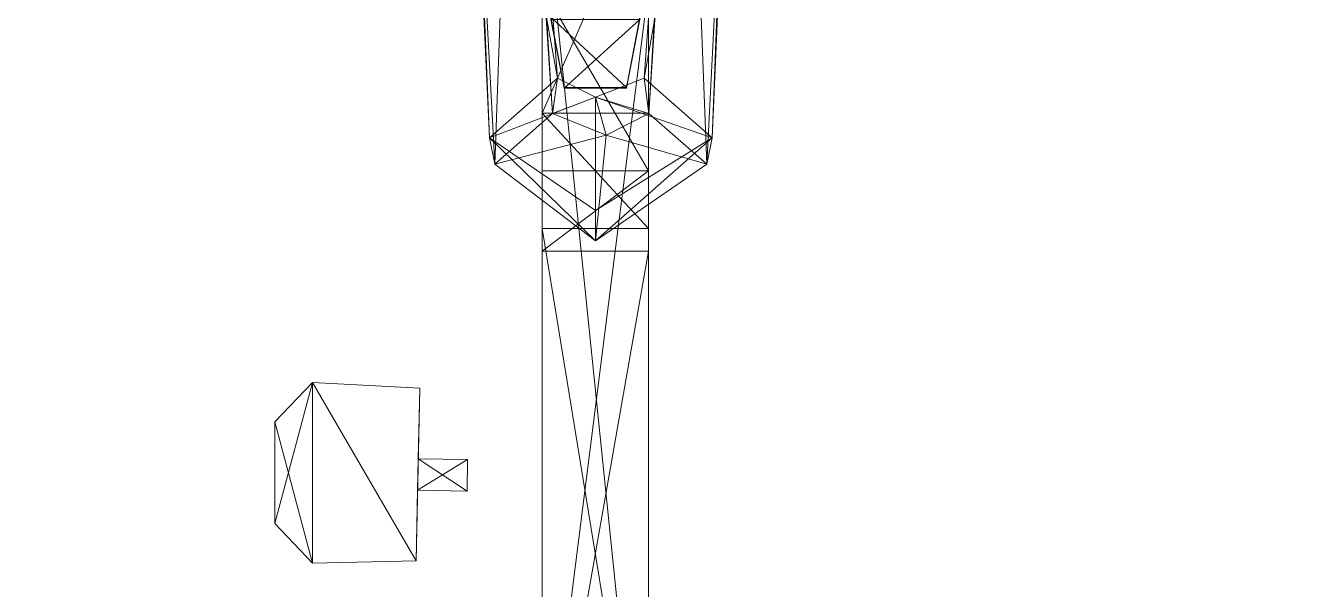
# Model space of a CAD drawing. Header units: millimetres. Extents: x -12003 to 1147, y -4377 to 8802.
# Drawn here: x -7320 to -6605, y 2476 to 2794 of the extents above; entities that cross this region are included whole.
import ezdxf

# ---------------------------------------------------------------- set-up
doc = ezdxf.new("R2010")
doc.units = ezdxf.units.MM
doc.layers.add('A-FLOR', color=192, linetype='Continuous', lineweight=18)
doc.layers.add('L-PLNT', color=71, linetype='Continuous', lineweight=9)

# ---------------------------------------------------------------- blocks, each defined once
blk = doc.blocks.new('Enscape AssetDefinition - Bicycle 002 - Enscape AssetDefinition - Bicycle 002-692012-_3D_')
at = {"layer": 'L-PLNT'}
mesh = blk.add_polyface(dxfattribs=at)
corners = [(-77.18, 89.39, 320.28), (-92.16, 411.29, 302.68), (-74.19, 74.52, 256.76)]
mesh.append_faces([[corners[k] for k in face] for face in [(1, 2, 0)]])
mesh = blk.add_polyface(dxfattribs=at)
corners = [(-62.19, 410.92, 300.7), (-74.19, 74.52, 256.76), (-92.16, 411.29, 302.68)]
mesh.append_faces([[corners[k] for k in face] for face in [(2, 0, 1)]])
mesh = blk.add_polyface(dxfattribs=at)
corners = [(-92.16, 411.29, 302.68), (-77.18, 89.39, 320.28), (-90.07, 404.63, 332.19)]
mesh.append_faces([[corners[k] for k in face] for face in [(0, 1, 2)]])
mesh = blk.add_polyface(dxfattribs=at)
corners = [(-74.19, 74.52, 256.76), (-62.19, 410.92, 300.7), (-41.65, 103.1, 250.19)]
mesh.append_faces([[corners[k] for k in face] for face in [(0, 1, 2)]])
mesh = blk.add_polyface(dxfattribs=at)
corners = [(-60.09, 404.26, 330.22), (-41.65, 103.1, 250.19), (-62.19, 410.92, 300.7)]
mesh.append_faces([[corners[k] for k in face] for face in [(2, 0, 1)]])
mesh = blk.add_polyface(dxfattribs=at)
corners = [(12.64, 103.1, 250.19), (30.21, 404.26, 330.22), (32.3, 410.92, 300.7)]
mesh.append_faces([[corners[k] for k in face] for face in [(0, 1, 2)]])
mesh = blk.add_polyface(dxfattribs=at)
corners = [(32.3, 410.92, 300.7), (45.18, 74.52, 256.76), (12.64, 103.1, 250.19)]
mesh.append_faces([[corners[k] for k in face] for face in [(2, 0, 1)]])
mesh = blk.add_polyface(dxfattribs=at)
corners = [(45.18, 74.52, 256.76), (32.3, 410.92, 300.7), (62.28, 411.29, 302.68)]
mesh.append_faces([[corners[k] for k in face] for face in [(1, 2, 0)]])
mesh = blk.add_polyface(dxfattribs=at)
corners = [(62.28, 411.29, 302.68), (48.17, 89.39, 320.28), (45.18, 74.52, 256.76)]
mesh.append_faces([[corners[k] for k in face] for face in [(2, 0, 1)]])
mesh = blk.add_polyface(dxfattribs=at)
corners = [(48.17, 89.39, 320.28), (62.28, 411.29, 302.68), (60.18, 404.63, 332.19)]
mesh.append_faces([[corners[k] for k in face] for face in [(0, 1, 2)]])
mesh = blk.add_polyface(dxfattribs=at)
corners = [(-38.94, 123.01, 322.15), (-90.07, 404.63, 332.19), (-77.18, 89.39, 320.28)]
mesh.append_faces([[corners[k] for k in face] for face in [(1, 2, 0)]])
mesh = blk.add_polyface(dxfattribs=at)
corners = [(-90.07, 404.63, 332.19), (-38.94, 123.01, 322.15), (-60.09, 404.26, 330.22)]
mesh.append_faces([[corners[k] for k in face] for face in [(0, 1, 2)]])
mesh = blk.add_polyface(dxfattribs=at)
corners = [(-41.65, 103.1, 250.19), (-60.09, 404.26, 330.22), (-38.94, 123.01, 322.15)]
mesh.append_faces([[corners[k] for k in face] for face in [(1, 2, 0)]])
mesh = blk.add_polyface(dxfattribs=at)
corners = [(9.93, 123.01, 322.15), (60.18, 404.63, 332.19), (30.21, 404.26, 330.22)]
mesh.append_faces([[corners[k] for k in face] for face in [(0, 1, 2)]])
mesh = blk.add_polyface(dxfattribs=at)
corners = [(60.18, 404.63, 332.19), (9.93, 123.01, 322.15), (48.17, 89.39, 320.28)]
mesh.append_faces([[corners[k] for k in face] for face in [(1, 2, 0)]])
mesh = blk.add_polyface(dxfattribs=at)
corners = [(30.21, 404.26, 330.22), (12.64, 103.1, 250.19), (9.93, 123.01, 322.15)]
mesh.append_faces([[corners[k] for k in face] for face in [(2, 0, 1)]])
mesh = blk.add_polyface(dxfattribs=at)
corners = [(-47.55, 174.31, 704.83), (-47.55, -344.28, 911.13), (-47.55, 240.18, 733.08)]
mesh.append_faces([[corners[k] for k in face] for face in [(1, 2, 0)]])
mesh = blk.add_polyface(dxfattribs=at)
corners = [(12.45, -344.28, 911.13), (-47.55, 240.18, 733.08), (-47.55, -344.28, 911.13)]
mesh.append_faces([[corners[k] for k in face] for face in [(2, 0, 1)]])
mesh = blk.add_polyface(dxfattribs=at)
corners = [(-47.55, 240.18, 733.08), (-47.55, 70.89, 367.09), (-47.55, 174.31, 704.83)]
mesh.append_faces([[corners[k] for k in face] for face in [(0, 1, 2)]])
mesh = blk.add_polyface(dxfattribs=at)
corners = [(-47.55, 70.89, 367.09), (-47.55, 240.18, 733.08), (-47.55, 103.3, 284.12)]
mesh.append_faces([[corners[k] for k in face] for face in [(1, 2, 0)]])
mesh = blk.add_polyface(dxfattribs=at)
corners = [(-47.55, 103.3, 284.12), (12.45, 240.18, 733.08), (12.45, 103.3, 284.12)]
mesh.append_faces([[corners[k] for k in face] for face in [(0, 1, 2)]])
mesh = blk.add_polyface(dxfattribs=at)
corners = [(12.45, 240.18, 733.08), (-47.55, 103.3, 284.12), (-47.55, 240.18, 733.08)]
mesh.append_faces([[corners[k] for k in face] for face in [(2, 0, 1)]])
mesh = blk.add_polyface(dxfattribs=at)
corners = [(-47.55, 240.18, 733.08), (12.45, -344.28, 911.13), (12.45, 240.18, 733.08)]
mesh.append_faces([[corners[k] for k in face] for face in [(0, 1, 2)]])
mesh = blk.add_polyface(dxfattribs=at)
corners = [(12.45, 240.18, 733.08), (12.45, -299.39, 846.71), (12.45, 174.31, 704.83)]
mesh.append_faces([[corners[k] for k in face] for face in [(1, 2, 0)]])
mesh = blk.add_polyface(dxfattribs=at)
corners = [(12.45, -299.39, 846.71), (12.45, 240.18, 733.08), (12.45, -344.28, 911.13)]
mesh.append_faces([[corners[k] for k in face] for face in [(2, 0, 1)]])
mesh = blk.add_polyface(dxfattribs=at)
corners = [(12.45, 174.31, 704.83), (12.45, 103.3, 284.12), (12.45, 240.18, 733.08)]
mesh.append_faces([[corners[k] for k in face] for face in [(2, 0, 1)]])
mesh = blk.add_polyface(dxfattribs=at)
corners = [(-47.55, -344.28, 911.13), (-47.55, 174.31, 704.83), (-47.55, -299.39, 846.71)]
mesh.append_faces([[corners[k] for k in face] for face in [(0, 1, 2)]])
mesh = blk.add_polyface(dxfattribs=at)
corners = [(12.45, 174.31, 704.83), (-47.55, -299.39, 846.71), (-47.55, 174.31, 704.83)]
mesh.append_faces([[corners[k] for k in face] for face in [(1, 2, 0)]])
mesh = blk.add_polyface(dxfattribs=at)
corners = [(12.45, 70.89, 367.09), (-47.55, 174.31, 704.83), (-47.55, 70.89, 367.09)]
mesh.append_faces([[corners[k] for k in face] for face in [(1, 2, 0)]])
mesh = blk.add_polyface(dxfattribs=at)
corners = [(-47.55, 174.31, 704.83), (12.45, 70.89, 367.09), (12.45, 174.31, 704.83)]
mesh.append_faces([[corners[k] for k in face] for face in [(0, 1, 2)]])
mesh = blk.add_polyface(dxfattribs=at)
corners = [(-47.55, -299.39, 846.71), (12.45, 174.31, 704.83), (12.45, -299.39, 846.71)]
mesh.append_faces([[corners[k] for k in face] for face in [(0, 1, 2)]])
mesh = blk.add_polyface(dxfattribs=at)
corners = [(12.45, 103.3, 284.12), (12.45, 174.31, 704.83), (12.45, 70.89, 367.09)]
mesh.append_faces([[corners[k] for k in face] for face in [(1, 2, 0)]])
mesh = blk.add_polyface(dxfattribs=at)
corners = [(-42.56, 156.06, 956.56), (-42.56, 157.36, 932.12), (-35.15, 117.33, 937.92)]
mesh.append_faces([[corners[k] for k in face] for face in [(1, 2, 0)]])
mesh = blk.add_polyface(dxfattribs=at)
corners = [(-42.56, 157.36, 932.12), (7.47, 157.36, 932.12), (0.06, 117.67, 927.87)]
mesh.append_faces([[corners[k] for k in face] for face in [(0, 1, 2)]])
mesh = blk.add_polyface(dxfattribs=at)
corners = [(-35.15, 117.33, 937.92), (-42.56, 157.36, 932.12), (-35.15, 117.67, 927.87)]
mesh.append_faces([[corners[k] for k in face] for face in [(1, 2, 0)]])
mesh = blk.add_polyface(dxfattribs=at)
corners = [(-42.56, 157.36, 932.12), (0.06, 117.67, 927.87), (-35.15, 117.67, 927.87)]
mesh.append_faces([[corners[k] for k in face] for face in [(0, 1, 2)]])
mesh = blk.add_polyface(dxfattribs=at)
corners = [(7.47, 157.36, 932.12), (7.47, 156.06, 956.56), (0.06, 117.33, 937.92)]
mesh.append_faces([[corners[k] for k in face] for face in [(2, 0, 1)]])
mesh = blk.add_polyface(dxfattribs=at)
corners = [(7.47, 157.36, 932.12), (0.06, 117.33, 937.92), (0.06, 117.67, 927.87)]
mesh.append_faces([[corners[k] for k in face] for face in [(1, 2, 0)]])
mesh = blk.add_polyface(dxfattribs=at)
corners = [(-35.15, 117.33, 937.92), (7.47, 156.06, 956.56), (-42.56, 156.06, 956.56)]
mesh.append_faces([[corners[k] for k in face] for face in [(2, 0, 1)]])
mesh = blk.add_polyface(dxfattribs=at)
corners = [(-35.15, 117.33, 937.92), (0.06, 117.33, 937.92), (7.47, 156.06, 956.56)]
mesh.append_faces([[corners[k] for k in face] for face in [(0, 1, 2)]])
mesh = blk.add_polyface(dxfattribs=at)
corners = [(-38.94, 123.01, 322.15), (-77.18, 89.39, 320.28), (-17.55, 112.2, 321.7)]
mesh.append_faces([[corners[k] for k in face] for face in [(1, 2, 0)]])
mesh = blk.add_polyface(dxfattribs=at)
corners = [(-41.65, 103.1, 250.19), (-38.94, 123.01, 322.15), (-17.55, 112.2, 321.7)]
mesh.append_faces([[corners[k] for k in face] for face in [(0, 1, 2)]])
mesh = blk.add_polyface(dxfattribs=at)
corners = [(12.64, 103.1, 250.19), (-17.55, 112.2, 321.7), (9.93, 123.01, 322.15)]
mesh.append_faces([[corners[k] for k in face] for face in [(1, 2, 0)]])
mesh = blk.add_polyface(dxfattribs=at)
corners = [(-17.55, 112.2, 321.7), (48.17, 89.39, 320.28), (9.93, 123.01, 322.15)]
mesh.append_faces([[corners[k] for k in face] for face in [(0, 1, 2)]])
mesh = blk.add_polyface(dxfattribs=at)
corners = [(-35.15, 117.33, 937.92), (0.06, 117.67, 927.87), (0.06, 117.33, 937.92)]
mesh.append_faces([[corners[k] for k in face] for face in [(0, 1, 2)]])
mesh = blk.add_polyface(dxfattribs=at)
corners = [(-35.15, 117.67, 927.87), (0.06, 117.67, 927.87), (-35.15, 117.33, 937.92)]
mesh.append_faces([[corners[k] for k in face] for face in [(0, 1, 2)]])
mesh = blk.add_polyface(dxfattribs=at)
corners = [(-17.55, 112.2, 321.7), (-77.18, 89.39, 320.28), (-17.55, 48.55, 332.87)]
mesh.append_faces([[corners[k] for k in face] for face in [(1, 2, 0)]])
mesh = blk.add_polyface(dxfattribs=at)
corners = [(-41.65, 103.1, 250.19), (-17.55, 112.2, 321.7), (-11.46, 90.95, 255.41)]
mesh.append_faces([[corners[k] for k in face] for face in [(0, 1, 2)]])
mesh = blk.add_polyface(dxfattribs=at)
corners = [(-17.55, 112.2, 321.7), (12.64, 103.1, 250.19), (-11.46, 90.95, 255.41)]
mesh.append_faces([[corners[k] for k in face] for face in [(0, 1, 2)]])
mesh = blk.add_polyface(dxfattribs=at)
corners = [(-17.55, 48.55, 332.87), (48.17, 89.39, 320.28), (-17.55, 112.2, 321.7)]
mesh.append_faces([[corners[k] for k in face] for face in [(0, 1, 2)]])
mesh = blk.add_polyface(dxfattribs=at)
corners = [(-74.19, 74.52, 256.76), (-41.65, 103.1, 250.19), (-11.46, 90.95, 255.41)]
mesh.append_faces([[corners[k] for k in face] for face in [(0, 1, 2)]])
mesh = blk.add_polyface(dxfattribs=at)
corners = [(-47.55, 103.3, 284.12), (12.45, 103.3, 284.12), (12.45, 38.32, 277.75)]
mesh.append_faces([[corners[k] for k in face] for face in [(0, 1, 2)]])
mesh = blk.add_polyface(dxfattribs=at)
corners = [(-47.55, 103.3, 284.12), (12.45, 38.32, 277.75), (-47.55, 38.32, 277.75)]
mesh.append_faces([[corners[k] for k in face] for face in [(2, 0, 1)]])
mesh = blk.add_polyface(dxfattribs=at)
corners = [(-47.55, 70.89, 367.09), (-47.55, 103.3, 284.12), (-47.55, 38.32, 277.75)]
mesh.append_faces([[corners[k] for k in face] for face in [(1, 2, 0)]])
mesh = blk.add_polyface(dxfattribs=at)
corners = [(45.18, 74.52, 256.76), (-11.46, 90.95, 255.41), (12.64, 103.1, 250.19)]
mesh.append_faces([[corners[k] for k in face] for face in [(1, 2, 0)]])
mesh = blk.add_polyface(dxfattribs=at)
corners = [(12.45, 103.3, 284.12), (12.45, 70.89, 367.09), (12.45, 38.32, 277.75)]
mesh.append_faces([[corners[k] for k in face] for face in [(0, 1, 2)]])
mesh = blk.add_polyface(dxfattribs=at)
corners = [(-77.18, 89.39, 320.28), (-74.19, 74.52, 256.76), (-17.55, 31.39, 275.22)]
mesh.append_faces([[corners[k] for k in face] for face in [(0, 1, 2)]])
mesh = blk.add_polyface(dxfattribs=at)
corners = [(-77.18, 89.39, 320.28), (-17.55, 31.39, 275.22), (-17.55, 48.55, 332.87)]
mesh.append_faces([[corners[k] for k in face] for face in [(0, 1, 2)]])
mesh = blk.add_polyface(dxfattribs=at)
corners = [(-74.19, 74.52, 256.76), (-11.46, 90.95, 255.41), (-17.55, 31.39, 275.22)]
mesh.append_faces([[corners[k] for k in face] for face in [(0, 1, 2)]])
mesh = blk.add_polyface(dxfattribs=at)
corners = [(-11.46, 90.95, 255.41), (45.18, 74.52, 256.76), (-17.55, 31.39, 275.22)]
mesh.append_faces([[corners[k] for k in face] for face in [(2, 0, 1)]])
mesh = blk.add_polyface(dxfattribs=at)
corners = [(48.17, 89.39, 320.28), (-17.55, 31.39, 275.22), (45.18, 74.52, 256.76)]
mesh.append_faces([[corners[k] for k in face] for face in [(1, 2, 0)]])
mesh = blk.add_polyface(dxfattribs=at)
corners = [(-17.55, 31.39, 275.22), (48.17, 89.39, 320.28), (-17.55, 48.55, 332.87)]
mesh.append_faces([[corners[k] for k in face] for face in [(0, 1, 2)]])
mesh = blk.add_polyface(dxfattribs=at)
corners = [(12.45, 70.89, 367.09), (-47.55, 25.62, 371.56), (12.45, 25.62, 371.56)]
mesh.append_faces([[corners[k] for k in face] for face in [(1, 2, 0)]])
mesh = blk.add_polyface(dxfattribs=at)
corners = [(-47.55, 70.89, 367.09), (-47.55, 38.32, 277.75), (-47.55, 25.62, 371.56)]
mesh.append_faces([[corners[k] for k in face] for face in [(0, 1, 2)]])
mesh = blk.add_polyface(dxfattribs=at)
corners = [(12.45, 70.89, 367.09), (-47.55, 70.89, 367.09), (-47.55, 25.62, 371.56)]
mesh.append_faces([[corners[k] for k in face] for face in [(2, 0, 1)]])
mesh = blk.add_polyface(dxfattribs=at)
corners = [(12.45, 38.32, 277.75), (12.45, 70.89, 367.09), (12.45, 25.62, 371.56)]
mesh.append_faces([[corners[k] for k in face] for face in [(1, 2, 0)]])
mesh = blk.add_polyface(dxfattribs=at)
corners = [(-47.55, 25.62, 371.56), (-47.55, 38.32, 277.75), (-47.55, -328.23, 719.53)]
mesh.append_faces([[corners[k] for k in face] for face in [(1, 2, 0)]])
mesh = blk.add_polyface(dxfattribs=at)
corners = [(-47.55, 38.32, 277.75), (12.45, -328.23, 719.53), (-47.55, -328.23, 719.53)]
mesh.append_faces([[corners[k] for k in face] for face in [(2, 0, 1)]])
mesh = blk.add_polyface(dxfattribs=at)
corners = [(-47.55, 38.32, 277.75), (12.45, 38.32, 277.75), (12.45, -328.23, 719.53)]
mesh.append_faces([[corners[k] for k in face] for face in [(0, 1, 2)]])
mesh = blk.add_polyface(dxfattribs=at)
corners = [(12.45, 38.32, 277.75), (12.45, 25.62, 371.56), (12.45, -328.23, 719.53)]
mesh.append_faces([[corners[k] for k in face] for face in [(0, 1, 2)]])
mesh = blk.add_polyface(dxfattribs=at)
corners = [(12.45, 25.62, 371.56), (-47.55, 25.62, 371.56), (-47.55, -315.3, 796.51)]
mesh.append_faces([[corners[k] for k in face] for face in [(2, 0, 1)]])
mesh = blk.add_polyface(dxfattribs=at)
corners = [(-47.55, 25.62, 371.56), (-47.55, -328.23, 719.53), (-47.55, -315.3, 796.51)]
mesh.append_faces([[corners[k] for k in face] for face in [(0, 1, 2)]])
mesh = blk.add_polyface(dxfattribs=at)
corners = [(12.45, 25.62, 371.56), (-47.55, -315.3, 796.51), (12.45, -315.3, 796.51)]
mesh.append_faces([[corners[k] for k in face] for face in [(1, 2, 0)]])
mesh = blk.add_polyface(dxfattribs=at)
corners = [(12.45, -328.23, 719.53), (12.45, 25.62, 371.56), (12.45, -315.3, 796.51)]
mesh.append_faces([[corners[k] for k in face] for face in [(1, 2, 0)]])
mesh = blk.add_polyface(dxfattribs=at)
corners = [(-198.08, -70.59, 273.14), (-176.85, -48.34, 271.07), (-198.08, -127.76, 273.14)]
mesh.append_faces([[corners[k] for k in face] for face in [(0, 1, 2)]])
mesh = blk.add_polyface(dxfattribs=at)
corners = [(-198.08, -127.76, 273.14), (-176.85, -48.34, 271.07), (-176.85, -150.01, 271.07)]
mesh.append_faces([[corners[k] for k in face] for face in [(0, 1, 2)]])
mesh = blk.add_polyface(dxfattribs=at)
corners = [(-198.08, -70.59, 273.14), (-176.85, -48.34, 296.57), (-176.85, -48.34, 271.07)]
mesh.append_faces([[corners[k] for k in face] for face in [(0, 1, 2)]])
mesh = blk.add_polyface(dxfattribs=at)
corners = [(-198.08, -70.59, 294.49), (-176.85, -48.34, 296.57), (-198.08, -70.59, 273.14)]
mesh.append_faces([[corners[k] for k in face] for face in [(0, 1, 2)]])
mesh = blk.add_polyface(dxfattribs=at)
corners = [(-198.08, -70.59, 294.49), (-176.85, -150.01, 296.57), (-176.85, -48.34, 296.57)]
mesh.append_faces([[corners[k] for k in face] for face in [(0, 1, 2)]])
mesh = blk.add_polyface(dxfattribs=at)
corners = [(-176.85, -150.01, 271.07), (-176.85, -48.34, 271.07), (-118.45, -148.74, 271.07)]
mesh.append_faces([[corners[k] for k in face] for face in [(2, 0, 1)]])
mesh = blk.add_polyface(dxfattribs=at)
corners = [(-118.45, -148.74, 271.07), (-176.85, -48.34, 271.07), (-116.48, -51.57, 271.07)]
mesh.append_faces([[corners[k] for k in face] for face in [(2, 0, 1)]])
mesh = blk.add_polyface(dxfattribs=at)
corners = [(-176.85, -48.34, 296.57), (-116.48, -51.57, 271.07), (-176.85, -48.34, 271.07)]
mesh.append_faces([[corners[k] for k in face] for face in [(0, 1, 2)]])
mesh = blk.add_polyface(dxfattribs=at)
corners = [(-116.48, -51.57, 296.57), (-176.85, -48.34, 296.57), (-118.45, -148.74, 296.57)]
mesh.append_faces([[corners[k] for k in face] for face in [(0, 1, 2)]])
mesh = blk.add_polyface(dxfattribs=at)
corners = [(-116.48, -51.57, 296.57), (-116.48, -51.57, 271.07), (-176.85, -48.34, 296.57)]
mesh.append_faces([[corners[k] for k in face] for face in [(2, 0, 1)]])
mesh = blk.add_polyface(dxfattribs=at)
corners = [(-118.45, -148.74, 296.57), (-176.85, -48.34, 296.57), (-176.85, -150.01, 296.57)]
mesh.append_faces([[corners[k] for k in face] for face in [(0, 1, 2)]])
mesh = blk.add_polyface(dxfattribs=at)
corners = [(-117.65, -109.07, 292.73), (-116.48, -51.57, 296.57), (-118.45, -148.74, 296.57)]
mesh.append_faces([[corners[k] for k in face] for face in [(2, 0, 1)]])
mesh = blk.add_polyface(dxfattribs=at)
corners = [(-117.29, -91.25, 274.91), (-118.45, -148.74, 271.07), (-116.48, -51.57, 271.07)]
mesh.append_faces([[corners[k] for k in face] for face in [(1, 2, 0)]])
mesh = blk.add_polyface(dxfattribs=at)
corners = [(-117.29, -91.25, 292.73), (-116.48, -51.57, 296.57), (-117.65, -109.07, 292.73)]
mesh.append_faces([[corners[k] for k in face] for face in [(2, 0, 1)]])
mesh = blk.add_polyface(dxfattribs=at)
corners = [(-117.29, -91.25, 292.73), (-116.48, -51.57, 271.07), (-116.48, -51.57, 296.57)]
mesh.append_faces([[corners[k] for k in face] for face in [(0, 1, 2)]])
mesh = blk.add_polyface(dxfattribs=at)
corners = [(-117.29, -91.25, 274.91), (-116.48, -51.57, 271.07), (-117.29, -91.25, 292.73)]
mesh.append_faces([[corners[k] for k in face] for face in [(0, 1, 2)]])
mesh = blk.add_polyface(dxfattribs=at)
corners = [(-198.08, -127.76, 294.49), (-198.08, -70.59, 273.14), (-198.08, -127.76, 273.14)]
mesh.append_faces([[corners[k] for k in face] for face in [(0, 1, 2)]])
mesh = blk.add_polyface(dxfattribs=at)
corners = [(-198.08, -70.59, 294.49), (-198.08, -70.59, 273.14), (-198.08, -127.76, 294.49)]
mesh.append_faces([[corners[k] for k in face] for face in [(2, 0, 1)]])
mesh = blk.add_polyface(dxfattribs=at)
corners = [(-198.08, -127.76, 294.49), (-176.85, -150.01, 296.57), (-198.08, -70.59, 294.49)]
mesh.append_faces([[corners[k] for k in face] for face in [(0, 1, 2)]])
mesh = blk.add_polyface(dxfattribs=at)
corners = [(-117.65, -109.07, 274.91), (-118.45, -148.74, 271.07), (-117.29, -91.25, 274.91)]
mesh.append_faces([[corners[k] for k in face] for face in [(1, 2, 0)]])
mesh = blk.add_polyface(dxfattribs=at)
corners = [(-89.84, -109.63, 292.73), (-117.29, -91.25, 292.73), (-117.65, -109.07, 292.73)]
mesh.append_faces([[corners[k] for k in face] for face in [(2, 0, 1)]])
mesh = blk.add_polyface(dxfattribs=at)
corners = [(-89.48, -91.81, 274.91), (-117.65, -109.07, 274.91), (-117.29, -91.25, 274.91)]
mesh.append_faces([[corners[k] for k in face] for face in [(1, 2, 0)]])
mesh = blk.add_polyface(dxfattribs=at)
corners = [(-89.84, -109.63, 274.91), (-117.65, -109.07, 274.91), (-89.48, -91.81, 274.91)]
mesh.append_faces([[corners[k] for k in face] for face in [(1, 2, 0)]])
mesh = blk.add_polyface(dxfattribs=at)
corners = [(-89.48, -91.81, 274.91), (-117.29, -91.25, 274.91), (-89.48, -91.81, 292.73)]
mesh.append_faces([[corners[k] for k in face] for face in [(1, 2, 0)]])
mesh = blk.add_polyface(dxfattribs=at)
corners = [(-89.48, -91.81, 292.73), (-117.29, -91.25, 274.91), (-117.29, -91.25, 292.73)]
mesh.append_faces([[corners[k] for k in face] for face in [(2, 0, 1)]])
mesh = blk.add_polyface(dxfattribs=at)
corners = [(-89.48, -91.81, 292.73), (-117.29, -91.25, 292.73), (-89.84, -109.63, 292.73)]
mesh.append_faces([[corners[k] for k in face] for face in [(1, 2, 0)]])
mesh = blk.add_polyface(dxfattribs=at)
corners = [(-89.84, -109.63, 292.73), (-89.84, -109.63, 274.91), (-89.48, -91.81, 292.73)]
mesh.append_faces([[corners[k] for k in face] for face in [(1, 2, 0)]])
mesh = blk.add_polyface(dxfattribs=at)
corners = [(-89.48, -91.81, 292.73), (-89.84, -109.63, 274.91), (-89.48, -91.81, 274.91)]
mesh.append_faces([[corners[k] for k in face] for face in [(1, 2, 0)]])
mesh = blk.add_polyface(dxfattribs=at)
corners = [(-117.65, -109.07, 292.73), (-118.45, -148.74, 296.57), (-117.65, -109.07, 274.91)]
mesh.append_faces([[corners[k] for k in face] for face in [(1, 2, 0)]])
mesh = blk.add_polyface(dxfattribs=at)
corners = [(-117.65, -109.07, 274.91), (-118.45, -148.74, 296.57), (-118.45, -148.74, 271.07)]
mesh.append_faces([[corners[k] for k in face] for face in [(2, 0, 1)]])
mesh = blk.add_polyface(dxfattribs=at)
corners = [(-89.84, -109.63, 292.73), (-117.65, -109.07, 292.73), (-89.84, -109.63, 274.91)]
mesh.append_faces([[corners[k] for k in face] for face in [(1, 2, 0)]])
mesh = blk.add_polyface(dxfattribs=at)
corners = [(-89.84, -109.63, 274.91), (-117.65, -109.07, 292.73), (-117.65, -109.07, 274.91)]
mesh.append_faces([[corners[k] for k in face] for face in [(2, 0, 1)]])
mesh = blk.add_polyface(dxfattribs=at)
corners = [(-198.08, -127.76, 273.14), (-176.85, -150.01, 271.07), (-198.08, -127.76, 294.49)]
mesh.append_faces([[corners[k] for k in face] for face in [(0, 1, 2)]])
mesh = blk.add_polyface(dxfattribs=at)
corners = [(-198.08, -127.76, 294.49), (-176.85, -150.01, 271.07), (-176.85, -150.01, 296.57)]
mesh.append_faces([[corners[k] for k in face] for face in [(0, 1, 2)]])
mesh = blk.add_polyface(dxfattribs=at)
corners = [(-176.85, -150.01, 296.57), (-176.85, -150.01, 271.07), (-118.45, -148.74, 296.57)]
mesh.append_faces([[corners[k] for k in face] for face in [(0, 1, 2)]])
mesh = blk.add_polyface(dxfattribs=at)
corners = [(-118.45, -148.74, 296.57), (-176.85, -150.01, 271.07), (-118.45, -148.74, 271.07)]
mesh.append_faces([[corners[k] for k in face] for face in [(1, 2, 0)]])

msp = doc.modelspace()

# ---------------------------------------------------------------- block references
at = {"layer": 'L-PLNT'}
msp.add_blockref('Enscape AssetDefinition - Bicycle 002 - Enscape AssetDefinition - Bicycle 002-692012-_3D_', (-6980.94, 2640.98, 8623), dxfattribs=at)

# ---------------------------------------------------------------- meshes
at = {"layer": 'A-FLOR'}
mesh = msp.add_polyface(dxfattribs=at)
corners = [(-9462.63, -1675.2, 8528.01), (-9462.63, -1063.93, 8528.01), (-8608.59, 8697.8, 8528.01), (-6528.94, 8697.8, 8528.01), (-6528.94, 5497.3, 8528.01), (-4557.58, 5497.3, 8528.01), (-4557.58, 823.8, 8528.01), (842.06, 823.8, 8528.01), (842.06, 6707.43, 8528.01), (-881.44, 6707.43, 8528.01), (-881.44, 8771.8, 8528.01), (942.06, 8771.8, 8528.01), (942.06, -1675.2, 8528.01)]
mesh.append_faces([[corners[k] for k in face] for face in [(6, 4, 5)]], dxfattribs={"vtx0": -1})
mesh.append_faces([[corners[k] for k in face] for face in [(6, 0, 1, 4)]], dxfattribs={"vtx0": -1, "vtx2": -1, "vtx3": -1})
mesh.append_faces([[corners[k] for k in face] for face in [(10, 11, 8, 9)]], dxfattribs={"vtx1": -1})
mesh.append_faces([[corners[k] for k in face] for face in [(12, 0, 6, 7), (7, 8, 11, 12)]], dxfattribs={"vtx1": -1, "vtx3": -1})
mesh.append_faces([[corners[k] for k in face] for face in [(2, 3, 4, 1)]], dxfattribs={"vtx2": -1})
mesh = msp.add_polyface(dxfattribs=at)
corners = [(942.06, 8771.8, 8623), (-881.44, 8771.8, 8623), (-881.44, 6707.43, 8623), (842.06, 6707.43, 8623), (842.06, 823.8, 8623), (-4557.58, 823.8, 8623), (-4557.58, 5497.3, 8623), (-6528.94, 5497.3, 8623), (-6528.94, 8697.8, 8623), (-8608.59, 8697.8, 8623), (-9462.63, -1063.93, 8623), (-9462.63, -1675.2, 8623), (942.06, -1675.2, 8623)]
mesh.append_faces([[corners[k] for k in face] for face in [(3, 0, 1, 2)]], dxfattribs={"vtx0": -1})
mesh.append_faces([[corners[k] for k in face] for face in [(5, 12, 4), (7, 10, 5, 6)]], dxfattribs={"vtx0": -1, "vtx1": -1})
mesh.append_faces([[corners[k] for k in face] for face in [(4, 12, 0, 3)]], dxfattribs={"vtx0": -1, "vtx2": -1})
mesh.append_faces([[corners[k] for k in face] for face in [(5, 10, 11, 12)]], dxfattribs={"vtx0": -1, "vtx3": -1})
mesh.append_faces([[corners[k] for k in face] for face in [(7, 8, 9, 10)]], dxfattribs={"vtx3": -1})

doc.saveas('drawing.dxf')
